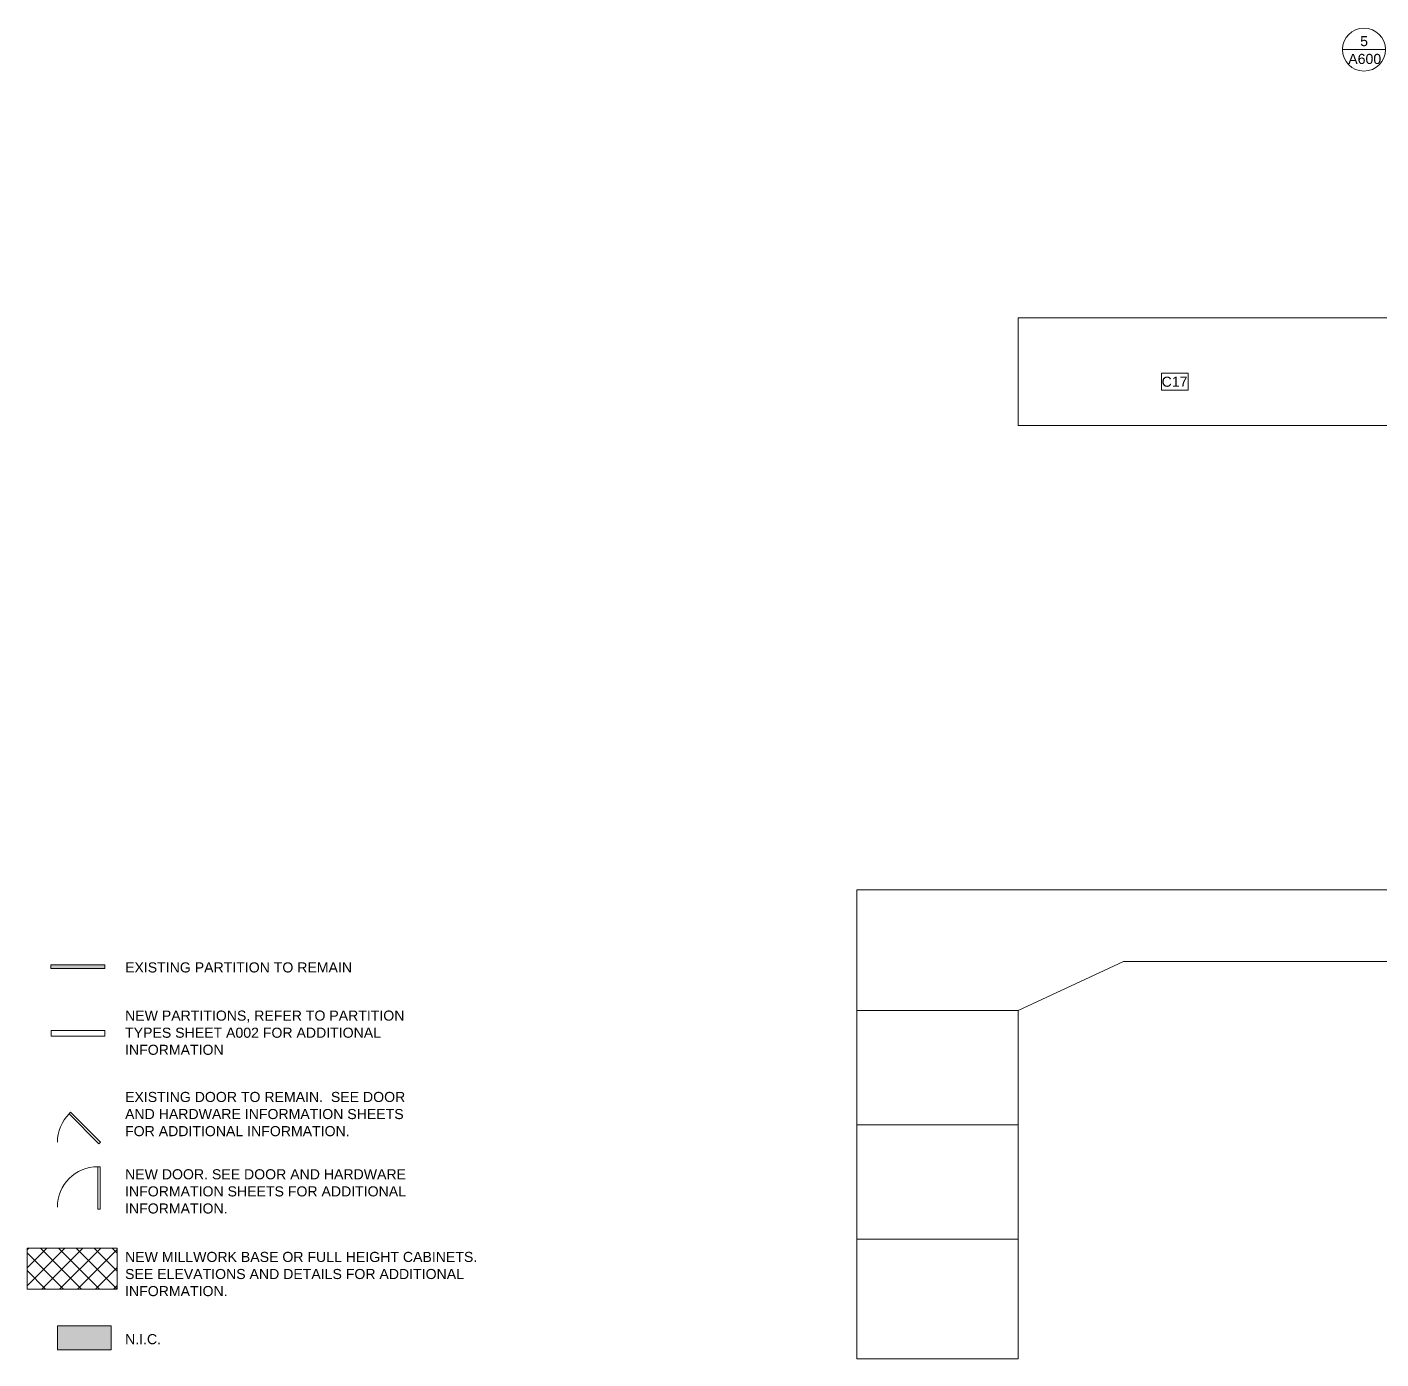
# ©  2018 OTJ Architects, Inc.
# Model space of a CAD drawing. Header units: inches. Extents: x 899 to 4491, y -721 to 1008.
# Drawn here: x 899 to 2107, y -721 to 467 of the extents above; entities that cross this region are included whole.
import ezdxf

# ---------------------------------------------------------------- set-up
doc = ezdxf.new("R2010")
doc.units = ezdxf.units.IN
doc.header["$MEASUREMENT"] = 0
for name, color, linetype, lineweight in [('A-ANNO-KEYN', 231, 'Continuous', 9), ('A-ANNO-SYMB', 150, 'Continuous', 9), ('A-DETL', 90, 'Continuous', 9), ('A-DETL-GENF', 92, 'Continuous', 9), ('A-DETL-THIN', 151, 'Continuous', 9), ('A-WALL', 113, 'Continuous', 13), ('G-ANNO-TEXT', 231, 'Continuous', 9)]:
    doc.layers.add(name, color=color, linetype=linetype, lineweight=lineweight)
doc.styles.add('Arial', font='arial.ttf', dxfattribs={"height": 9})
doc.styles.add('Swis721 Lt BT', font='swissl.ttf', dxfattribs={"height": 9})

# ---------------------------------------------------------------- blocks, each defined once
blk = doc.blocks.new('Family - ___-1369240-CONSTRUCTION PLAN SYMBOLS')
at = {"layer": 'A-WALL'}
for p, q in [((968, -428), (920, -428)), ((920, -428), (920, -433)), ((920, -433), (968, -433)), ((968, -433), (968, -428))]:
    blk.add_line(p, q, dxfattribs=at)
blk = doc.blocks.new('Floor Plan - Callout Head-3511279-FIRST FLOOR CONSTRUCTION')
at = {"layer": 'A-ANNO-SYMB'}
blk.add_line((-0.2, 0), (0.2, 0), dxfattribs=at)
for start, end in [(360, 180), (180, 360)]:
    blk.add_arc((0, 0), 0.2, start, end, dxfattribs=at)
blk = doc.blocks.new('Keynote Tag - Keynote Number - Boxed-135510-FIRST FLOOR CONSTRUCTION')
at = {"layer": 'A-ANNO-KEYN'}
for p, q in [((-0.125, -0.079), (-0.125, 0.078)), ((-0.125, 0.078), (0.125, 0.078)), ((0.125, 0.078), (0.125, -0.079)), ((-0.125, -0.079), (0.125, -0.079))]:
    blk.add_line(p, q, dxfattribs=at)

msp = doc.modelspace()

# ---------------------------------------------------------------- hatches: boundary and pattern name
at = {"layer": 'A-DETL-GENF'}
for color, points in [(7, [(967.96, -372.69), (967.96, -369.19), (919.96, -369.19), (919.96, -372.69), (920.04, -372.69)]), (9, [(925.76, -712.89), (973.76, -712.89), (973.76, -691.39), (925.76, -691.39)])]:
    msp.add_hatch(color=color, dxfattribs=at).paths.add_polyline_path(points, flags=0)
h = msp.add_hatch(dxfattribs=at)
h.set_pattern_fill('FP_1', style=0, pattern_type=2)
h.set_pattern_definition([(45, (0, 0), (-8.01223, 8.01223), []), (135, (0, 0), (-8.01223, -8.01223), [])])
h.paths.add_polyline_path([(973.76, -658.73), (979.1, -658.73), (979.1, -622.05), (898.63, -622.05), (898.63, -658.73), (968.04, -658.73)], flags=0)

# ---------------------------------------------------------------- linework, layer by layer
at = {"layer": 'A-DETL', "lineweight": 13}
for p, q in [((2125.21, 208.03), (1783.21, 208.03)), ((1783.21, 112.03), (1783.21, 208.03)), ((2125.21, 112.03), (1783.21, 112.03))]:
    msp.add_line(p, q, dxfattribs=at)
at = {"layer": 'A-DETL'}
for p, q in [((2471.61, -302.37), (1639.21, -302.37)), ((1639.21, -302.37), (1639.21, -366.37)), ((1639.21, -720.98), (1639.21, -366.37)), ((1877.19, -366.37), (1783.21, -410.19)), ((3149.19, -366.37), (1877.19, -366.37)), ((1783.21, -410.19), (1639.21, -410.19)), ((1783.21, -410.23), (1783.21, -720.98)), ((1639.21, -512.19), (1783.21, -512.19)), ((1639.21, -614.19), (1783.21, -614.19)), ((1783.21, -720.98), (1639.21, -720.98))]:
    msp.add_line(p, q, dxfattribs=at)
at = {"layer": 'A-DETL-THIN'}
for p, q in [((967.96, -369.19), (919.96, -369.19)), ((919.96, -369.19), (919.96, -372.69)), ((919.96, -372.69), (919.96, -369.19)), ((919.96, -369.19), (967.96, -369.19)), ((919.96, -372.69), (967.96, -372.69)), ((919.96, -372.69), (967.96, -372.69)), ((967.96, -372.69), (967.96, -369.19)), ((967.96, -369.19), (967.96, -372.69)), ((937.49, -500.92), (936.07, -502.33)), ((962.74, -529), (936.07, -502.33)), ((964.15, -527.58), (937.49, -500.92)), ((964.15, -527.58), (962.74, -529)), ((961.75, -587.21), (961.75, -549.5)), ((963.75, -549.5), (961.75, -549.5)), ((963.75, -587.21), (963.75, -549.5)), ((963.75, -587.21), (961.75, -587.21)), ((979.1, -622.05), (898.63, -622.05)), ((898.63, -622.05), (898.63, -658.73)), ((979.1, -658.73), (979.1, -622.05)), ((898.63, -658.73), (979.1, -658.73)), ((973.76, -691.39), (925.76, -691.39)), ((925.76, -691.39), (925.76, -712.89)), ((925.76, -712.89), (925.76, -691.39)), ((925.76, -691.39), (973.76, -691.39)), ((973.76, -712.89), (973.76, -691.39)), ((973.76, -691.39), (973.76, -712.89)), ((925.76, -712.89), (973.76, -712.89)), ((925.76, -712.89), (973.76, -712.89))]:
    msp.add_line(p, q, dxfattribs=at)
for centre, start in [((961.79, -527.57), 135.54015), ((961.79, -585.57), 90.06342)]:
    msp.add_arc(centre, 36.07, start, 180, dxfattribs=at)

# ---------------------------------------------------------------- block references
at = {"lineweight": 9}
msp.add_blockref('Family - ___-1369240-CONSTRUCTION PLAN SYMBOLS', (0, 0), dxfattribs=at)
at = {"layer": 'A-ANNO-KEYN', "xscale": 95.99999999999994, "yscale": 95.99999999999994, "zscale": 95.99999999999994}
msp.add_blockref('Keynote Tag - Keynote Number - Boxed-135510-FIRST FLOOR CONSTRUCTION', (1923.02, 151.04), dxfattribs=at)
at = {"layer": 'A-ANNO-SYMB', "xscale": 95.99999999999994, "yscale": 95.99999999999994, "zscale": 95.99999999999994}
msp.add_blockref('Floor Plan - Callout Head-3511279-FIRST FLOOR CONSTRUCTION', (2091.81, 447.37), dxfattribs=at)

# ---------------------------------------------------------------- texts
at = {"layer": 'A-ANNO-KEYN', "insert": (1911.24, 155.49), "char_height": 9, "width": 28.179, "attachment_point": 1, "style": 'Arial'}
msp.add_mtext('C17', dxfattribs=at)
at = {"layer": 'A-ANNO-SYMB', "char_height": 9, "attachment_point": 1, "style": 'Swis721 Lt BT'}
for s, insert, width in [('5', (2088.46, 459.4), 8.181), ('A600', (2077.82, 443.51), 33.936)]:
    msp.add_mtext(s, dxfattribs=dict(at, insert=insert, width=width))
at = {"layer": 'G-ANNO-TEXT', "color": 7, "char_height": 9, "attachment_point": 1, "style": 'Swis721 Lt BT'}
for s, insert, width in [('EXISTING PARTITION TO REMAIN', (986.09, -367.14), 229.674), ('NEW PARTITIONS, REFER TO PARTITION ', (986.09, -410.14), 286.335), ('TYPES SHEET A002 FOR ADDITIONAL ', (986.09, -425.39), 265.125), ('INFORMATION', (986.09, -440.64), 101.808), ('EXISTING DOOR TO REMAIN.  SEE DOOR ', (986.09, -482.72), 293.001), ('AND HARDWARE INFORMATION SHEETS ', (986.09, -497.97), 289.971), ('FOR ADDITIONAL INFORMATION.', (986.09, -513.22), 232.098), ('NEW DOOR. SEE DOOR AND HARDWARE ', (986.09, -551.72), 295.122), ('INFORMATION SHEETS FOR ADDITIONAL ', (986.09, -566.97), 293.001), ('INFORMATION.', (986.09, -582.22), 106.05), ('NEW MILLWORK BASE OR FULL HEIGHT CABINETS. ', (986.09, -625.46), 367.539), ('SEE ELEVATIONS AND DETAILS FOR ADDITIONAL ', (986.09, -640.71), 350.571), ('INFORMATION. ', (986.09, -655.96), 110.292), ('N.I.C.', (986.09, -698.83), 37.875)]:
    msp.add_mtext(s, dxfattribs=dict(at, insert=insert, width=width))

doc.saveas('drawing.dxf')
